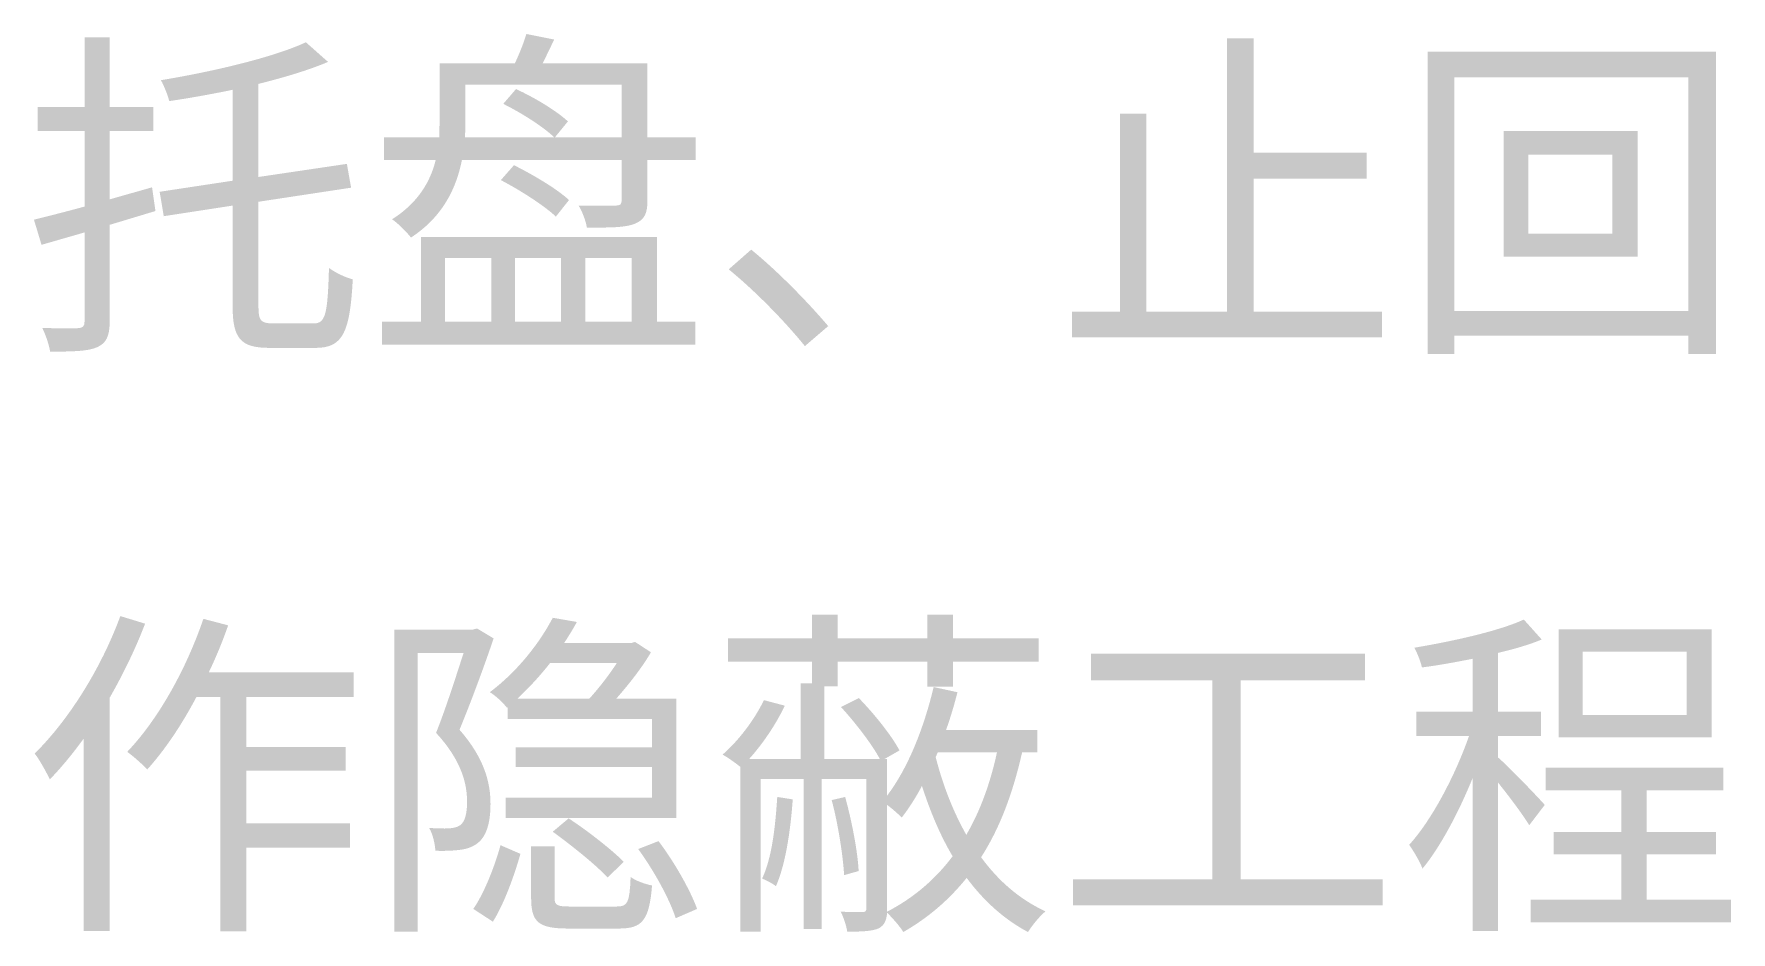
# Model space of a CAD drawing. Header units: millimetres. Extents: x -4600 to 229000, y -4300 to 19460.
# Drawn here: x 220215 to 221627, y 12012 to 12759 of the extents above; entities that cross this region are included whole.
import ezdxf

# ---------------------------------------------------------------- set-up
doc = ezdxf.new("R2010")
doc.units = ezdxf.units.MM
doc.header["$LTSCALE"] = 100
doc.layers.add('R2-LEGEND', color=7, linetype='Continuous', lineweight=18)

# ---------------------------------------------------------------- blocks, each defined once
blk = doc.blocks.new('A06_SHEET')
at = {"layer": 'R2-LEGEND'}
h = blk.add_hatch(color=256, dxfattribs=at)
edge = h.paths.add_edge_path()
edge.add_line((20257.3, 12755.7), (20257.3, 12697.8))
edge.add_line((20257.3, 12697.8), (20218.3, 12697.8))
edge.add_line((20218.3, 12697.8), (20218.3, 12677.7))
edge.add_line((20218.3, 12677.7), (20257.3, 12677.7))
edge.add_line((20257.3, 12677.7), (20257.3, 12615))
edge.add_spline(control_points=[(20257.3, 12615), (20241.6, 12610.7), (20226.9, 12607), (20215.2, 12604.1)], knot_values=[0, 0, 0, 0, 1, 1, 1, 1], degree=3, periodic=0)
edge.add_line((20215.2, 12604.1), (20221.5, 12583.2))
edge.add_line((20221.5, 12583.2), (20257.3, 12593.5))
edge.add_line((20257.3, 12593.5), (20257.3, 12519.3))
edge.add_spline(control_points=[(20257.3, 12519.3), (20257.3, 12515.3), (20255.6, 12514.1), (20251.9, 12513.9)], knot_values=[0, 0, 0, 0, 1, 1, 1, 1], degree=3, periodic=0)
edge.add_spline(control_points=[(20251.9, 12513.9), (20248.1, 12513.9), (20235.5, 12513.6), (20222.1, 12514.1)], knot_values=[0, 0, 0, 0, 1, 1, 1, 1], degree=3, periodic=0)
edge.add_spline(control_points=[(20222.1, 12514.1), (20224.9, 12508.7), (20227.8, 12499.8), (20228.7, 12494.4)], knot_values=[0, 0, 0, 0, 1, 1, 1, 1], degree=3, periodic=0)
edge.add_spline(control_points=[(20228.7, 12494.4), (20248.4, 12494.4), (20260.2, 12494.7), (20267.9, 12498.1)], knot_values=[0, 0, 0, 0, 1, 1, 1, 1], degree=3, periodic=0)
edge.add_spline(control_points=[(20267.9, 12498.1), (20275.4, 12501.5), (20278.2, 12507.3), (20278.2, 12519.3)], knot_values=[0, 0, 0, 0, 1, 1, 1, 1], degree=3, periodic=0)
edge.add_line((20278.2, 12519.3), (20278.2, 12599.8))
edge.add_line((20278.2, 12599.8), (20316.3, 12611.3))
edge.add_line((20316.3, 12611.3), (20313.5, 12631))
edge.add_line((20313.5, 12631), (20278.2, 12621))
edge.add_line((20278.2, 12621), (20278.2, 12677.7))
edge.add_line((20278.2, 12677.7), (20314.6, 12677.7))
edge.add_line((20314.6, 12677.7), (20314.6, 12697.8))
edge.add_line((20314.6, 12697.8), (20278.2, 12697.8))
edge.add_line((20278.2, 12697.8), (20278.2, 12755.7))
edge.add_line((20278.2, 12755.7), (20257.3, 12755.7))
h = blk.add_hatch(color=256, dxfattribs=at)
edge = h.paths.add_edge_path()
edge.add_line((20319.8, 12627.3), (20323.2, 12607))
edge.add_line((20323.2, 12607), (20380.5, 12615.8))
edge.add_line((20380.5, 12615.8), (20380.5, 12532.5))
edge.add_spline(control_points=[(20380.5, 12532.5), (20380.5, 12505.3), (20387.1, 12497.5), (20411.2, 12497.5), (20416, 12497.5), (20444.7, 12497.5), (20449.8, 12497.5), (20472.8, 12497.5), (20478.2, 12511.6), (20480.5, 12554.5)], knot_values=[0, 0, 0, 0, 1, 1, 1, 2, 2, 2, 3, 3, 3, 3], degree=3, periodic=0)
edge.add_spline(control_points=[(20480.5, 12554.5), (20474.5, 12556), (20465.9, 12560), (20460.7, 12564)], knot_values=[0, 0, 0, 0, 1, 1, 1, 1], degree=3, periodic=0)
edge.add_spline(control_points=[(20460.7, 12564), (20459.6, 12527), (20458.1, 12517.9), (20448.4, 12517.9), (20442.4, 12517.9), (20418.6, 12517.9), (20414, 12517.9), (20403.7, 12517.9), (20402, 12520.2), (20402, 12532.5)], knot_values=[0, 0, 0, 0, 1, 1, 1, 2, 2, 2, 3, 3, 3, 3], degree=3, periodic=0)
edge.add_line((20402, 12532.5), (20402, 12619))
edge.add_line((20402, 12619), (20479.1, 12630.7))
edge.add_line((20479.1, 12630.7), (20475.6, 12650.5))
edge.add_line((20475.6, 12650.5), (20402, 12639.6))
edge.add_line((20402, 12639.6), (20402, 12717))
edge.add_spline(control_points=[(20402, 12717), (20423.5, 12722.4), (20443.8, 12728.4), (20459.9, 12735.3)], knot_values=[0, 0, 0, 0, 1, 1, 1, 1], degree=3, periodic=0)
edge.add_line((20459.9, 12735.3), (20441.5, 12751.6))
edge.add_spline(control_points=[(20441.5, 12751.6), (20414.3, 12739), (20364.5, 12727.3), (20320.9, 12720.1)], knot_values=[0, 0, 0, 0, 1, 1, 1, 1], degree=3, periodic=0)
edge.add_spline(control_points=[(20320.9, 12720.1), (20323.5, 12715.3), (20326.6, 12707.5), (20327.8, 12702.7)], knot_values=[0, 0, 0, 0, 1, 1, 1, 1], degree=3, periodic=0)
edge.add_spline(control_points=[(20327.8, 12702.7), (20344.7, 12705.2), (20362.7, 12708.4), (20380.5, 12712.1)], knot_values=[0, 0, 0, 0, 1, 1, 1, 1], degree=3, periodic=0)
edge.add_line((20380.5, 12712.1), (20380.5, 12636.5))
edge.add_line((20380.5, 12636.5), (20319.8, 12627.3))
h = blk.add_hatch(color=256, dxfattribs=at)
edge = h.paths.add_edge_path()
edge.add_spline(control_points=[(20624.9, 12758.5), (20622.9, 12751.6), (20619.2, 12742.2), (20615.4, 12734.2)], knot_values=[0, 0, 0, 0, 1, 1, 1, 1], degree=3, periodic=0)
edge.add_line((20615.4, 12734.2), (20552.7, 12734.2))
edge.add_line((20552.7, 12734.2), (20552.7, 12683.7))
edge.add_line((20552.7, 12683.7), (20552.4, 12672.6))
edge.add_line((20552.4, 12672.6), (20506.6, 12672.6))
edge.add_line((20506.6, 12672.6), (20506.6, 12653.7))
edge.add_line((20506.6, 12653.7), (20549.5, 12653.7))
edge.add_spline(control_points=[(20549.5, 12653.7), (20545.2, 12636.2), (20535.2, 12618.4), (20513.2, 12604.4)], knot_values=[0, 0, 0, 0, 1, 1, 1, 1], degree=3, periodic=0)
edge.add_spline(control_points=[(20513.2, 12604.4), (20517.7, 12601.5), (20525.8, 12593.5), (20528.9, 12589.2)], knot_values=[0, 0, 0, 0, 1, 1, 1, 1], degree=3, periodic=0)
edge.add_spline(control_points=[(20528.9, 12589.2), (20555.3, 12606.4), (20566.7, 12630.2), (20571.3, 12653.7)], knot_values=[0, 0, 0, 0, 1, 1, 1, 1], degree=3, periodic=0)
edge.add_line((20571.3, 12653.7), (20704.2, 12653.7))
edge.add_line((20704.2, 12653.7), (20704.2, 12620.1))
edge.add_spline(control_points=[(20704.2, 12620.1), (20704.2, 12617), (20703.1, 12615.8), (20699.1, 12615.8)], knot_values=[0, 0, 0, 0, 1, 1, 1, 1], degree=3, periodic=0)
edge.add_spline(control_points=[(20699.1, 12615.8), (20695.4, 12615.6), (20682.2, 12615.6), (20668.4, 12615.8)], knot_values=[0, 0, 0, 0, 1, 1, 1, 1], degree=3, periodic=0)
edge.add_spline(control_points=[(20668.4, 12615.8), (20671.6, 12610.7), (20674.4, 12603), (20675.3, 12597.5)], knot_values=[0, 0, 0, 0, 1, 1, 1, 1], degree=3, periodic=0)
edge.add_spline(control_points=[(20675.3, 12597.5), (20694.8, 12597.5), (20707.4, 12597.5), (20715.1, 12600.7), (20723.2, 12603.8), (20725.7, 12609.5), (20725.7, 12619.9)], knot_values=[0, 0, 0, 0, 1, 1, 1, 2, 2, 2, 2], degree=3, periodic=0)
edge.add_line((20725.7, 12619.9), (20725.7, 12653.7))
edge.add_line((20725.7, 12653.7), (20765.8, 12653.7))
edge.add_line((20765.8, 12653.7), (20765.8, 12672.6))
edge.add_line((20765.8, 12672.6), (20725.7, 12672.6))
edge.add_line((20725.7, 12672.6), (20725.7, 12734.2))
edge.add_line((20725.7, 12734.2), (20638.6, 12734.2))
edge.add_line((20638.6, 12734.2), (20648.1, 12753.9))
edge.add_line((20648.1, 12753.9), (20624.9, 12758.5))
edge = h.paths.add_edge_path(flags=0)
edge.add_spline(control_points=[(20605.7, 12700.4), (20620.9, 12692.9), (20639.2, 12681.2), (20648.1, 12672.6)], knot_values=[0, 0, 0, 0, 1, 1, 1, 1], degree=3, periodic=0)
edge.add_line((20648.1, 12672.6), (20573.9, 12672.6))
edge.add_line((20573.9, 12672.6), (20574.2, 12683.5))
edge.add_line((20574.2, 12683.5), (20574.2, 12716.4))
edge.add_line((20574.2, 12716.4), (20704.2, 12716.4))
edge.add_line((20704.2, 12716.4), (20704.2, 12672.6))
edge.add_line((20704.2, 12672.6), (20648.7, 12672.6))
edge.add_line((20648.7, 12672.6), (20659.5, 12685.8))
edge.add_spline(control_points=[(20659.5, 12685.8), (20650.1, 12694.6), (20631.5, 12705.8), (20616.3, 12712.7)], knot_values=[0, 0, 0, 0, 1, 1, 1, 1], degree=3, periodic=0)
edge.add_line((20616.3, 12712.7), (20605.7, 12700.4))
edge = h.paths.add_edge_path(flags=0)
edge.add_spline(control_points=[(20603.7, 12637), (20619.7, 12628.7), (20639.8, 12615.8), (20649.5, 12606.7)], knot_values=[0, 0, 0, 0, 1, 1, 1, 1], degree=3, periodic=0)
edge.add_line((20649.5, 12606.7), (20660.4, 12620.4))
edge.add_spline(control_points=[(20660.4, 12620.4), (20650.7, 12629.6), (20630.3, 12641.6), (20614.6, 12649.4)], knot_values=[0, 0, 0, 0, 1, 1, 1, 1], degree=3, periodic=0)
edge.add_line((20614.6, 12649.4), (20603.7, 12637))
for points in [[(21118.8, 12692.3), (21118.8, 12527.6), (21079, 12527.6), (21079, 12506.4), (21336.8, 12506.4), (21336.8, 12527.6), (21230.2, 12527.6), (21230.2, 12638.2), (21324.2, 12638.2), (21324.2, 12659.7), (21230.2, 12659.7), (21230.2, 12754.8), (21207.9, 12754.8), (21207.9, 12527.6), (21140.9, 12527.6), (21140.9, 12692.3), (21118.8, 12692.3)], [(21079.8, 12055.6), (21079.8, 12034.1), (21337.4, 12034.1), (21337.4, 12055.6), (21219.4, 12055.6), (21219.4, 12221.2), (21322.8, 12221.2), (21322.8, 12243.3), (21094.7, 12243.3), (21094.7, 12221.2), (21195.6, 12221.2), (21195.6, 12055.6), (21079.8, 12055.6)], [(21479.8, 12094.9), (21479.8, 12076.3), (21535.9, 12076.3), (21535.9, 12038.7), (21460.6, 12038.7), (21460.6, 12019.8), (21627.3, 12019.8), (21627.3, 12038.7), (21557.1, 12038.7), (21557.1, 12076.3), (21614.7, 12076.3), (21614.7, 12094.9), (21557.1, 12094.9), (21557.1, 12129.5), (21621, 12129.5), (21621, 12148.5), (21473.2, 12148.5), (21473.2, 12129.5), (21535.9, 12129.5), (21535.9, 12094.9), (21479.8, 12094.9)]]:
    blk.add_hatch(color=256, dxfattribs=at).paths.add_polyline_path(points)
h = blk.add_hatch(color=256, dxfattribs=at)
h.paths.add_polyline_path([(21374.9, 12743.9), (21374.9, 12492.4), (21397, 12492.4), (21397, 12507.8), (21591.8, 12507.8), (21591.8, 12492.4), (21614.7, 12492.4), (21614.7, 12743.9), (21374.9, 12743.9)])
h.paths.add_polyline_path([(21397, 12528.2), (21397, 12722.4), (21591.8, 12722.4), (21591.8, 12528.2), (21397, 12528.2)], flags=0)
h.paths.add_polyline_path([(21438.2, 12677.7), (21438.2, 12573.4), (21549.7, 12573.4), (21549.7, 12677.7), (21438.2, 12677.7)], flags=0)
h.paths.add_polyline_path([(21458.6, 12658.2), (21528.5, 12658.2), (21528.5, 12592.6), (21458.6, 12592.6), (21458.6, 12658.2)], flags=0)
h = blk.add_hatch(color=256, dxfattribs=at)
h.paths.add_polyline_path([(20537.2, 12589.8), (20537.2, 12519.3), (20504.8, 12519.3), (20504.8, 12500.1), (20765.6, 12500.1), (20765.6, 12519.3), (20733.5, 12519.3), (20733.5, 12589.8), (20537.2, 12589.8)])
h.paths.add_polyline_path([(20673.9, 12519.3), (20673.9, 12572.3), (20712.6, 12572.3), (20712.6, 12519.3), (20673.9, 12519.3)], flags=0)
h.paths.add_polyline_path([(20615.4, 12519.3), (20615.4, 12572.3), (20653.8, 12572.3), (20653.8, 12519.3), (20615.4, 12519.3)], flags=0)
h.paths.add_polyline_path([(20557.3, 12519.3), (20557.3, 12572.3), (20595.7, 12572.3), (20595.7, 12519.3), (20557.3, 12519.3)], flags=0)
h = blk.add_hatch(color=256, dxfattribs=at)
edge = h.paths.add_edge_path()
edge.add_line((20856.7, 12499), (20876.1, 12515.6))
edge.add_spline(control_points=[(20876.1, 12515.6), (20858.4, 12536.5), (20832.6, 12562.6), (20812, 12579.2)], knot_values=[0, 0, 0, 0, 1, 1, 1, 1], degree=3, periodic=0)
edge.add_line((20812, 12579.2), (20793.3, 12562.8))
edge.add_spline(control_points=[(20793.3, 12562.8), (20813.7, 12546.2), (20838.3, 12521.6), (20856.7, 12499)], knot_values=[0, 0, 0, 0, 1, 1, 1, 1], degree=3, periodic=0)
h = blk.add_hatch(color=256, dxfattribs=at)
edge = h.paths.add_edge_path()
edge.add_spline(control_points=[(20287.1, 12274.5), (20271.1, 12231), (20244.1, 12188), (20215.8, 12160.2)], knot_values=[0, 0, 0, 0, 1, 1, 1, 1], degree=3, periodic=0)
edge.add_spline(control_points=[(20215.8, 12160.2), (20219.8, 12155.3), (20226.1, 12143.6), (20228.4, 12138.7)], knot_values=[0, 0, 0, 0, 1, 1, 1, 1], degree=3, periodic=0)
edge.add_spline(control_points=[(20228.4, 12138.7), (20238.1, 12148.7), (20247.6, 12160.2), (20256.7, 12172.8)], knot_values=[0, 0, 0, 0, 1, 1, 1, 1], degree=3, periodic=0)
edge.add_line((20256.7, 12172.8), (20256.7, 12012.7))
edge.add_line((20256.7, 12012.7), (20278.2, 12012.7))
edge.add_line((20278.2, 12012.7), (20278.2, 12206.6))
edge.add_spline(control_points=[(20278.2, 12206.6), (20289.4, 12226.1), (20299.7, 12247.3), (20307.7, 12268.2)], knot_values=[0, 0, 0, 0, 1, 1, 1, 1], degree=3, periodic=0)
edge.add_line((20307.7, 12268.2), (20287.1, 12274.5))
h = blk.add_hatch(color=256, dxfattribs=at)
edge = h.paths.add_edge_path()
edge.add_spline(control_points=[(20356.2, 12272.2), (20341.8, 12230.1), (20318.6, 12188.6), (20292.8, 12161.6)], knot_values=[0, 0, 0, 0, 1, 1, 1, 1], degree=3, periodic=0)
edge.add_spline(control_points=[(20292.8, 12161.6), (20297.7, 12158.2), (20306, 12150.7), (20309.5, 12147)], knot_values=[0, 0, 0, 0, 1, 1, 1, 1], degree=3, periodic=0)
edge.add_spline(control_points=[(20309.5, 12147), (20324.1, 12163.1), (20338.1, 12184), (20350.4, 12207.2)], knot_values=[0, 0, 0, 0, 1, 1, 1, 1], degree=3, periodic=0)
edge.add_line((20350.4, 12207.2), (20370.2, 12207.2))
edge.add_line((20370.2, 12207.2), (20370.2, 12012.4))
edge.add_line((20370.2, 12012.4), (20392, 12012.4))
edge.add_line((20392, 12012.4), (20392, 12082))
edge.add_line((20392, 12082), (20478.2, 12082))
edge.add_line((20478.2, 12082), (20478.2, 12102.3))
edge.add_line((20478.2, 12102.3), (20392, 12102.3))
edge.add_line((20392, 12102.3), (20392, 12145.9))
edge.add_line((20392, 12145.9), (20474.5, 12145.9))
edge.add_line((20474.5, 12145.9), (20474.5, 12165.6))
edge.add_line((20474.5, 12165.6), (20392, 12165.6))
edge.add_line((20392, 12165.6), (20392, 12207.2))
edge.add_line((20392, 12207.2), (20481.1, 12207.2))
edge.add_line((20481.1, 12207.2), (20481.1, 12227.8))
edge.add_line((20481.1, 12227.8), (20360.7, 12227.8))
edge.add_spline(control_points=[(20360.7, 12227.8), (20366.8, 12240.4), (20372.2, 12253.6), (20376.8, 12266.8)], knot_values=[0, 0, 0, 0, 1, 1, 1, 1], degree=3, periodic=0)
edge.add_line((20376.8, 12266.8), (20356.2, 12272.2))
h = blk.add_hatch(color=256, dxfattribs=at)
edge = h.paths.add_edge_path()
edge.add_spline(control_points=[(20646.9, 12273.1), (20636.9, 12253.9), (20618.9, 12229.5), (20594.5, 12211.2)], knot_values=[0, 0, 0, 0, 1, 1, 1, 1], degree=3, periodic=0)
edge.add_spline(control_points=[(20594.5, 12211.2), (20599.1, 12208.6), (20605.4, 12202.6), (20608.8, 12198.3)], knot_values=[0, 0, 0, 0, 1, 1, 1, 1], degree=3, periodic=0)
edge.add_line((20608.8, 12198.3), (20609.4, 12198.9))
edge.add_line((20609.4, 12198.9), (20609.4, 12188.8))
edge.add_line((20609.4, 12188.8), (20729.5, 12188.8))
edge.add_line((20729.5, 12188.8), (20729.5, 12165.4))
edge.add_line((20729.5, 12165.4), (20616, 12165.4))
edge.add_line((20616, 12165.4), (20616, 12149))
edge.add_line((20616, 12149), (20729.5, 12149))
edge.add_line((20729.5, 12149), (20729.5, 12123.5))
edge.add_line((20729.5, 12123.5), (20607.7, 12123.5))
edge.add_line((20607.7, 12123.5), (20607.7, 12106.6))
edge.add_line((20607.7, 12106.6), (20749.8, 12106.6))
edge.add_line((20749.8, 12106.6), (20749.8, 12205.8))
edge.add_line((20749.8, 12205.8), (20699.7, 12205.8))
edge.add_spline(control_points=[(20699.7, 12205.8), (20710, 12217.5), (20721.1, 12231.5), (20728.6, 12244.4)], knot_values=[0, 0, 0, 0, 1, 1, 1, 1], degree=3, periodic=0)
edge.add_line((20728.6, 12244.4), (20715.4, 12253))
edge.add_line((20715.4, 12253), (20712.6, 12252.2))
edge.add_line((20712.6, 12252.2), (20656.4, 12252.2))
edge.add_spline(control_points=[(20656.4, 12252.2), (20660.4, 12258.2), (20663.8, 12263.9), (20667, 12269.6)], knot_values=[0, 0, 0, 0, 1, 1, 1, 1], degree=3, periodic=0)
edge.add_line((20667, 12269.6), (20646.9, 12273.1))
edge = h.paths.add_edge_path(flags=0)
edge.add_spline(control_points=[(20617.4, 12205.8), (20627.5, 12215.2), (20636.6, 12225.2), (20644.7, 12235.5)], knot_values=[0, 0, 0, 0, 1, 1, 1, 1], degree=3, periodic=0)
edge.add_line((20644.7, 12235.5), (20700.2, 12235.5))
edge.add_spline(control_points=[(20700.2, 12235.5), (20693.6, 12225.2), (20684.8, 12214.1), (20677.3, 12205.8)], knot_values=[0, 0, 0, 0, 1, 1, 1, 1], degree=3, periodic=0)
edge.add_line((20677.3, 12205.8), (20617.4, 12205.8))
h = blk.add_hatch(color=256, dxfattribs=at)
edge = h.paths.add_edge_path()
edge.add_spline(control_points=[(20963.8, 12215.5), (20955.8, 12181.7), (20942.6, 12148.2), (20925.1, 12125.2)], knot_values=[0, 0, 0, 0, 1, 1, 1, 1], degree=3, periodic=0)
edge.add_line((20925.1, 12125.2), (20925.1, 12155.6))
edge.add_line((20925.1, 12155.6), (20922.8, 12155.6))
edge.add_line((20922.8, 12155.6), (20935.4, 12162.8))
edge.add_spline(control_points=[(20935.4, 12162.8), (20929.1, 12174.8), (20914.5, 12193.1), (20901.6, 12206.3)], knot_values=[0, 0, 0, 0, 1, 1, 1, 1], degree=3, periodic=0)
edge.add_line((20901.6, 12206.3), (20886.7, 12198.9))
edge.add_spline(control_points=[(20886.7, 12198.9), (20899.1, 12185.4), (20912.5, 12167.9), (20919.1, 12155.6)], knot_values=[0, 0, 0, 0, 1, 1, 1, 1], degree=3, periodic=0)
edge.add_line((20919.1, 12155.6), (20873, 12155.6))
edge.add_line((20873, 12155.6), (20873, 12216.1))
edge.add_line((20873, 12216.1), (20883.9, 12216.1))
edge.add_line((20883.9, 12216.1), (20883.9, 12236.7))
edge.add_line((20883.9, 12236.7), (20958.6, 12236.7))
edge.add_line((20958.6, 12236.7), (20958.6, 12215.8))
edge.add_line((20958.6, 12215.8), (20979.8, 12215.8))
edge.add_line((20979.8, 12215.8), (20979.8, 12236.7))
edge.add_line((20979.8, 12236.7), (21051.2, 12236.7))
edge.add_line((21051.2, 12236.7), (21051.2, 12255.9))
edge.add_line((21051.2, 12255.9), (20979.8, 12255.9))
edge.add_line((20979.8, 12255.9), (20979.8, 12275.7))
edge.add_line((20979.8, 12275.7), (20958.6, 12275.7))
edge.add_line((20958.6, 12275.7), (20958.6, 12255.9))
edge.add_line((20958.6, 12255.9), (20883.9, 12255.9))
edge.add_line((20883.9, 12255.9), (20883.9, 12275.7))
edge.add_line((20883.9, 12275.7), (20862.7, 12275.7))
edge.add_line((20862.7, 12275.7), (20862.7, 12255.9))
edge.add_line((20862.7, 12255.9), (20792.8, 12255.9))
edge.add_line((20792.8, 12255.9), (20792.8, 12236.7))
edge.add_line((20792.8, 12236.7), (20862.7, 12236.7))
edge.add_line((20862.7, 12236.7), (20862.7, 12218.6))
edge.add_line((20862.7, 12218.6), (20853.2, 12218.6))
edge.add_line((20853.2, 12218.6), (20853.2, 12155.6))
edge.add_line((20853.2, 12155.6), (20810.2, 12155.6))
edge.add_spline(control_points=[(20810.2, 12155.6), (20821.4, 12167.9), (20832.6, 12184.5), (20840, 12200)], knot_values=[0, 0, 0, 0, 1, 1, 1, 1], degree=3, periodic=0)
edge.add_line((20840, 12200), (20822.6, 12204.6))
edge.add_spline(control_points=[(20822.6, 12204.6), (20814.5, 12188), (20801.9, 12171.4), (20788.2, 12159.3)], knot_values=[0, 0, 0, 0, 1, 1, 1, 1], degree=3, periodic=0)
edge.add_spline(control_points=[(20788.2, 12159.3), (20792.5, 12157), (20799.6, 12151.9), (20803.1, 12149)], knot_values=[0, 0, 0, 0, 1, 1, 1, 1], degree=3, periodic=0)
edge.add_line((20803.1, 12149), (20803.1, 12012.1))
edge.add_line((20803.1, 12012.1), (20820, 12012.1))
edge.add_line((20820, 12012.1), (20820, 12139))
edge.add_line((20820, 12139), (20855.8, 12139))
edge.add_line((20855.8, 12139), (20855.8, 12014.4))
edge.add_line((20855.8, 12014.4), (20870.7, 12014.4))
edge.add_line((20870.7, 12014.4), (20870.7, 12139))
edge.add_line((20870.7, 12139), (20907.9, 12139))
edge.add_line((20907.9, 12139), (20907.9, 12031.8))
edge.add_spline(control_points=[(20907.9, 12031.8), (20907.9, 12029.3), (20907.1, 12028.4), (20904.5, 12028.4), (20902.2, 12028.4), (20895, 12028.4), (20886.5, 12028.7)], knot_values=[0, 0, 0, 0, 1, 1, 1, 2, 2, 2, 2], degree=3, periodic=0)
edge.add_spline(control_points=[(20886.5, 12028.7), (20889, 12023.8), (20891.3, 12016.7), (20891.9, 12012.1)], knot_values=[0, 0, 0, 0, 1, 1, 1, 1], degree=3, periodic=0)
edge.add_spline(control_points=[(20891.9, 12012.1), (20903.9, 12012.1), (20912.5, 12012.4), (20918.3, 12014.9)], knot_values=[0, 0, 0, 0, 1, 1, 1, 1], degree=3, periodic=0)
edge.add_spline(control_points=[(20918.3, 12014.9), (20922.8, 12017.5), (20924.6, 12021.5), (20925.1, 12027.8)], knot_values=[0, 0, 0, 0, 1, 1, 1, 1], degree=3, periodic=0)
edge.add_spline(control_points=[(20925.1, 12027.8), (20929.4, 12023.8), (20936, 12016.1), (20938.6, 12011.8)], knot_values=[0, 0, 0, 0, 1, 1, 1, 1], degree=3, periodic=0)
edge.add_spline(control_points=[(20938.6, 12011.8), (20959.5, 12023.8), (20976.7, 12038.7), (20991.3, 12056.8)], knot_values=[0, 0, 0, 0, 1, 1, 1, 1], degree=3, periodic=0)
edge.add_spline(control_points=[(20991.3, 12056.8), (21005.3, 12037.9), (21022.3, 12022.4), (21042.3, 12011.8)], knot_values=[0, 0, 0, 0, 1, 1, 1, 1], degree=3, periodic=0)
edge.add_spline(control_points=[(21042.3, 12011.8), (21045.7, 12017.2), (21052, 12025), (21056.9, 12029)], knot_values=[0, 0, 0, 0, 1, 1, 1, 1], degree=3, periodic=0)
edge.add_spline(control_points=[(21056.9, 12029), (21035.7, 12038.7), (21017.7, 12054.2), (21003.3, 12074)], knot_values=[0, 0, 0, 0, 1, 1, 1, 1], degree=3, periodic=0)
edge.add_spline(control_points=[(21003.3, 12074), (21018.8, 12098), (21029.7, 12127), (21037.4, 12161.1)], knot_values=[0, 0, 0, 0, 1, 1, 1, 1], degree=3, periodic=0)
edge.add_line((21037.4, 12161.1), (21050, 12161.1))
edge.add_line((21050, 12161.1), (21050, 12179.7))
edge.add_line((21050, 12179.7), (20974.1, 12179.7))
edge.add_spline(control_points=[(20974.1, 12179.7), (20977.8, 12190), (20981, 12200.6), (20983.6, 12211.2)], knot_values=[0, 0, 0, 0, 1, 1, 1, 1], degree=3, periodic=0)
edge.add_line((20983.6, 12211.2), (20963.8, 12215.5))
edge = h.paths.add_edge_path(flags=0)
edge.add_spline(control_points=[(20925.1, 12117.5), (20929.7, 12114.1), (20934.9, 12109.5), (20937.2, 12106.9)], knot_values=[0, 0, 0, 0, 1, 1, 1, 1], degree=3, periodic=0)
edge.add_spline(control_points=[(20937.2, 12106.9), (20943.2, 12114.6), (20948.9, 12123.5), (20954.1, 12133.3)], knot_values=[0, 0, 0, 0, 1, 1, 1, 1], degree=3, periodic=0)
edge.add_spline(control_points=[(20954.1, 12133.3), (20960.9, 12112.1), (20969.2, 12092.3), (20979.6, 12074.8)], knot_values=[0, 0, 0, 0, 1, 1, 1, 1], degree=3, periodic=0)
edge.add_spline(control_points=[(20979.6, 12074.8), (20965.2, 12055.6), (20947.2, 12040.2), (20925.1, 12028.7)], knot_values=[0, 0, 0, 0, 1, 1, 1, 1], degree=3, periodic=0)
edge.add_line((20925.1, 12028.7), (20925.1, 12031.6))
edge.add_line((20925.1, 12031.6), (20925.1, 12117.5))
edge = h.paths.add_edge_path(flags=0)
edge.add_line((20967.2, 12161.1), (21016.5, 12161.1))
edge.add_spline(control_points=[(21016.5, 12161.1), (21010.8, 12135), (21002.5, 12112.4), (20991, 12092.6)], knot_values=[0, 0, 0, 0, 1, 1, 1, 1], degree=3, periodic=0)
edge.add_spline(control_points=[(20991, 12092.6), (20980.1, 12111.8), (20971.5, 12133.8), (20965.5, 12157.3)], knot_values=[0, 0, 0, 0, 1, 1, 1, 1], degree=3, periodic=0)
edge.add_line((20965.5, 12157.3), (20967.2, 12161.1))
edge = h.paths.add_edge_path(flags=0)
edge.add_spline(control_points=[(20833.7, 12124.1), (20832, 12098.9), (20829.4, 12074), (20821.1, 12056.2)], knot_values=[0, 0, 0, 0, 1, 1, 1, 1], degree=3, periodic=0)
edge.add_spline(control_points=[(20821.1, 12056.2), (20824.9, 12054.8), (20830.6, 12051.6), (20832.6, 12049.9)], knot_values=[0, 0, 0, 0, 1, 1, 1, 1], degree=3, periodic=0)
edge.add_spline(control_points=[(20832.6, 12049.9), (20840.6, 12068.2), (20844.6, 12095.2), (20846.6, 12122.1)], knot_values=[0, 0, 0, 0, 1, 1, 1, 1], degree=3, periodic=0)
edge.add_line((20846.6, 12122.1), (20833.7, 12124.1))
edge = h.paths.add_edge_path(flags=0)
edge.add_spline(control_points=[(20879, 12121.5), (20884.4, 12101.2), (20888.5, 12074.5), (20889.3, 12059.1)], knot_values=[0, 0, 0, 0, 1, 1, 1, 1], degree=3, periodic=0)
edge.add_line((20889.3, 12059.1), (20901.4, 12062.5))
edge.add_spline(control_points=[(20901.4, 12062.5), (20900.8, 12077.4), (20895.9, 12103.5), (20890.2, 12124.1)], knot_values=[0, 0, 0, 0, 1, 1, 1, 1], degree=3, periodic=0)
edge.add_line((20890.2, 12124.1), (20879, 12121.5))
h = blk.add_hatch(color=256, dxfattribs=at)
edge = h.paths.add_edge_path()
edge.add_spline(control_points=[(21454.9, 12271.6), (21433.7, 12261.9), (21395.8, 12253.6), (21363.8, 12248.2)], knot_values=[0, 0, 0, 0, 1, 1, 1, 1], degree=3, periodic=0)
edge.add_spline(control_points=[(21363.8, 12248.2), (21366.3, 12243.6), (21369.2, 12236.4), (21370.1, 12231.8)], knot_values=[0, 0, 0, 0, 1, 1, 1, 1], degree=3, periodic=0)
edge.add_spline(control_points=[(21370.1, 12231.8), (21383.5, 12233.5), (21397.8, 12236.1), (21412.2, 12239)], knot_values=[0, 0, 0, 0, 1, 1, 1, 1], degree=3, periodic=0)
edge.add_line((21412.2, 12239), (21412.2, 12194.9))
edge.add_line((21412.2, 12194.9), (21365.5, 12194.9))
edge.add_line((21365.5, 12194.9), (21365.5, 12174.8))
edge.add_line((21365.5, 12174.8), (21409.3, 12174.8))
edge.add_spline(control_points=[(21409.3, 12174.8), (21397.8, 12141.9), (21378.1, 12104.6), (21359.5, 12084.3)], knot_values=[0, 0, 0, 0, 1, 1, 1, 1], degree=3, periodic=0)
edge.add_spline(control_points=[(21359.5, 12084.3), (21363.2, 12079.1), (21368.3, 12070.5), (21370.6, 12064.5)], knot_values=[0, 0, 0, 0, 1, 1, 1, 1], degree=3, periodic=0)
edge.add_spline(control_points=[(21370.6, 12064.5), (21385.2, 12082.3), (21400.4, 12110.6), (21412.2, 12139.6)], knot_values=[0, 0, 0, 0, 1, 1, 1, 1], degree=3, periodic=0)
edge.add_line((21412.2, 12139.6), (21412.2, 12012.7))
edge.add_line((21412.2, 12012.7), (21433.4, 12012.7))
edge.add_line((21433.4, 12012.7), (21433.4, 12136.1))
edge.add_spline(control_points=[(21433.4, 12136.1), (21443.1, 12124.1), (21454.6, 12108.6), (21459.4, 12100.6)], knot_values=[0, 0, 0, 0, 1, 1, 1, 1], degree=3, periodic=0)
edge.add_line((21459.4, 12100.6), (21472.3, 12117.5))
edge.add_spline(control_points=[(21472.3, 12117.5), (21466.6, 12124.1), (21441.7, 12149.9), (21433.4, 12157)], knot_values=[0, 0, 0, 0, 1, 1, 1, 1], degree=3, periodic=0)
edge.add_line((21433.4, 12157), (21433.4, 12174.8))
edge.add_line((21433.4, 12174.8), (21469.2, 12174.8))
edge.add_line((21469.2, 12174.8), (21469.2, 12194.9))
edge.add_line((21469.2, 12194.9), (21433.4, 12194.9))
edge.add_line((21433.4, 12194.9), (21433.4, 12243.9))
edge.add_spline(control_points=[(21433.4, 12243.9), (21446.8, 12247), (21459.4, 12250.7), (21469.8, 12255)], knot_values=[0, 0, 0, 0, 1, 1, 1, 1], degree=3, periodic=0)
edge.add_line((21469.8, 12255), (21454.9, 12271.6))
h = blk.add_hatch(color=256, dxfattribs=at)
edge = h.paths.add_edge_path()
edge.add_line((20515.2, 12263.3), (20515.2, 12012.1))
edge.add_line((20515.2, 12012.1), (20534.4, 12012.1))
edge.add_line((20534.4, 12012.1), (20534.4, 12243.9))
edge.add_line((20534.4, 12243.9), (20572.7, 12243.9))
edge.add_spline(control_points=[(20572.7, 12243.9), (20566.4, 12224.4), (20558.1, 12198.3), (20549.8, 12177.4)], knot_values=[0, 0, 0, 0, 1, 1, 1, 1], degree=3, periodic=0)
edge.add_spline(control_points=[(20549.8, 12177.4), (20570.5, 12155), (20575.6, 12135.8), (20575.6, 12120.1), (20575.6, 12111.5), (20574.2, 12103.8), (20569.9, 12100.6)], knot_values=[0, 0, 0, 0, 1, 1, 1, 2, 2, 2, 2], degree=3, periodic=0)
edge.add_spline(control_points=[(20569.9, 12100.6), (20567.3, 12098.9), (20564.4, 12098.3), (20560.7, 12098)], knot_values=[0, 0, 0, 0, 1, 1, 1, 1], degree=3, periodic=0)
edge.add_spline(control_points=[(20560.7, 12098), (20556.1, 12097.7), (20550.7, 12098), (20544.1, 12098.3)], knot_values=[0, 0, 0, 0, 1, 1, 1, 1], degree=3, periodic=0)
edge.add_spline(control_points=[(20544.1, 12098.3), (20547.2, 12092.9), (20549, 12084.6), (20549.2, 12079.4)], knot_values=[0, 0, 0, 0, 1, 1, 1, 1], degree=3, periodic=0)
edge.add_spline(control_points=[(20549.2, 12079.4), (20555.8, 12079.1), (20563, 12079.4), (20568.7, 12080), (20574.7, 12080.6), (20579.6, 12082.3), (20583.6, 12085.1)], knot_values=[0, 0, 0, 0, 1, 1, 1, 2, 2, 2, 2], degree=3, periodic=0)
edge.add_spline(control_points=[(20583.6, 12085.1), (20591.7, 12090.6), (20595.1, 12102.6), (20595.1, 12118.1), (20595.1, 12135.8), (20590.2, 12156.2), (20569.3, 12180)], knot_values=[0, 0, 0, 0, 1, 1, 1, 2, 2, 2, 2], degree=3, periodic=0)
edge.add_spline(control_points=[(20569.3, 12180), (20578.8, 12202.9), (20589.6, 12232.1), (20597.7, 12255.9)], knot_values=[0, 0, 0, 0, 1, 1, 1, 1], degree=3, periodic=0)
edge.add_line((20597.7, 12255.9), (20583.9, 12264.2))
edge.add_line((20583.9, 12264.2), (20580.5, 12263.3))
edge.add_line((20580.5, 12263.3), (20515.2, 12263.3))
h = blk.add_hatch(color=256, dxfattribs=at)
h.paths.add_polyline_path([(21483.8, 12263.6), (21483.8, 12173.7), (21611.3, 12173.7), (21611.3, 12263.6), (21483.8, 12263.6)])
h.paths.add_polyline_path([(21503.8, 12245), (21590.4, 12245), (21590.4, 12192.3), (21503.8, 12192.3), (21503.8, 12245)], flags=0)
h = blk.add_hatch(color=256, dxfattribs=at)
edge = h.paths.add_edge_path()
edge.add_line((20628.9, 12083.1), (20628.9, 12040.2))
edge.add_spline(control_points=[(20628.9, 12040.2), (20628.9, 12020.1), (20634.9, 12014.7), (20659.8, 12014.7), (20665, 12014.7), (20696.8, 12014.7), (20702, 12014.7), (20721.1, 12014.7), (20727.2, 12021.2), (20729.5, 12050.5)], knot_values=[0, 0, 0, 0, 1, 1, 1, 2, 2, 2, 3, 3, 3, 3], degree=3, periodic=0)
edge.add_spline(control_points=[(20729.5, 12050.5), (20723.7, 12051.6), (20715.7, 12054.5), (20711.7, 12057.6)], knot_values=[0, 0, 0, 0, 1, 1, 1, 1], degree=3, periodic=0)
edge.add_spline(control_points=[(20711.7, 12057.6), (20710.8, 12035.6), (20709.1, 12033), (20699.9, 12033), (20693.1, 12033), (20666.4, 12033), (20661.6, 12033), (20650.4, 12033), (20648.4, 12034.1), (20648.4, 12040.2)], knot_values=[0, 0, 0, 0, 1, 1, 1, 2, 2, 2, 3, 3, 3, 3], degree=3, periodic=0)
edge.add_line((20648.4, 12040.2), (20648.4, 12083.1))
edge.add_line((20648.4, 12083.1), (20628.9, 12083.1))
edge = h.paths.add_edge_path(flags=0)
edge.add_spline(control_points=[(20646.9, 12095.2), (20662.7, 12083.7), (20682.8, 12067.7), (20692.5, 12057.1)], knot_values=[0, 0, 0, 0, 1, 1, 1, 1], degree=3, periodic=0)
edge.add_line((20692.5, 12057.1), (20706, 12070.2))
edge.add_spline(control_points=[(20706, 12070.2), (20695.9, 12080.3), (20675.9, 12096), (20660.1, 12106.3)], knot_values=[0, 0, 0, 0, 1, 1, 1, 1], degree=3, periodic=0)
edge.add_line((20660.1, 12106.3), (20646.9, 12095.2))
h = blk.add_hatch(color=256, dxfattribs=at)
edge = h.paths.add_edge_path()
edge.add_spline(control_points=[(20603.4, 12084), (20598.8, 12067.1), (20590.2, 12044.7), (20580.8, 12031)], knot_values=[0, 0, 0, 0, 1, 1, 1, 1], degree=3, periodic=0)
edge.add_line((20580.8, 12031), (20597.1, 12020.4))
edge.add_spline(control_points=[(20597.1, 12020.4), (20606.8, 12035.9), (20615.1, 12059.6), (20620, 12076.8)], knot_values=[0, 0, 0, 0, 1, 1, 1, 1], degree=3, periodic=0)
edge.add_line((20620, 12076.8), (20603.4, 12084))
h = blk.add_hatch(color=256, dxfattribs=at)
edge = h.paths.add_edge_path()
edge.add_spline(control_points=[(20718, 12080.8), (20730.9, 12063.1), (20744.1, 12039.3), (20749.2, 12023.3)], knot_values=[0, 0, 0, 0, 1, 1, 1, 1], degree=3, periodic=0)
edge.add_line((20749.2, 12023.3), (20767, 12031))
edge.add_spline(control_points=[(20767, 12031), (20761.3, 12046.7), (20748.1, 12070), (20734.9, 12087.4)], knot_values=[0, 0, 0, 0, 1, 1, 1, 1], degree=3, periodic=0)
edge.add_line((20734.9, 12087.4), (20718, 12080.8))

msp = doc.modelspace()

# ---------------------------------------------------------------- block references
msp.add_blockref('A06_SHEET', (200000, 0))

doc.saveas('drawing.dxf')
